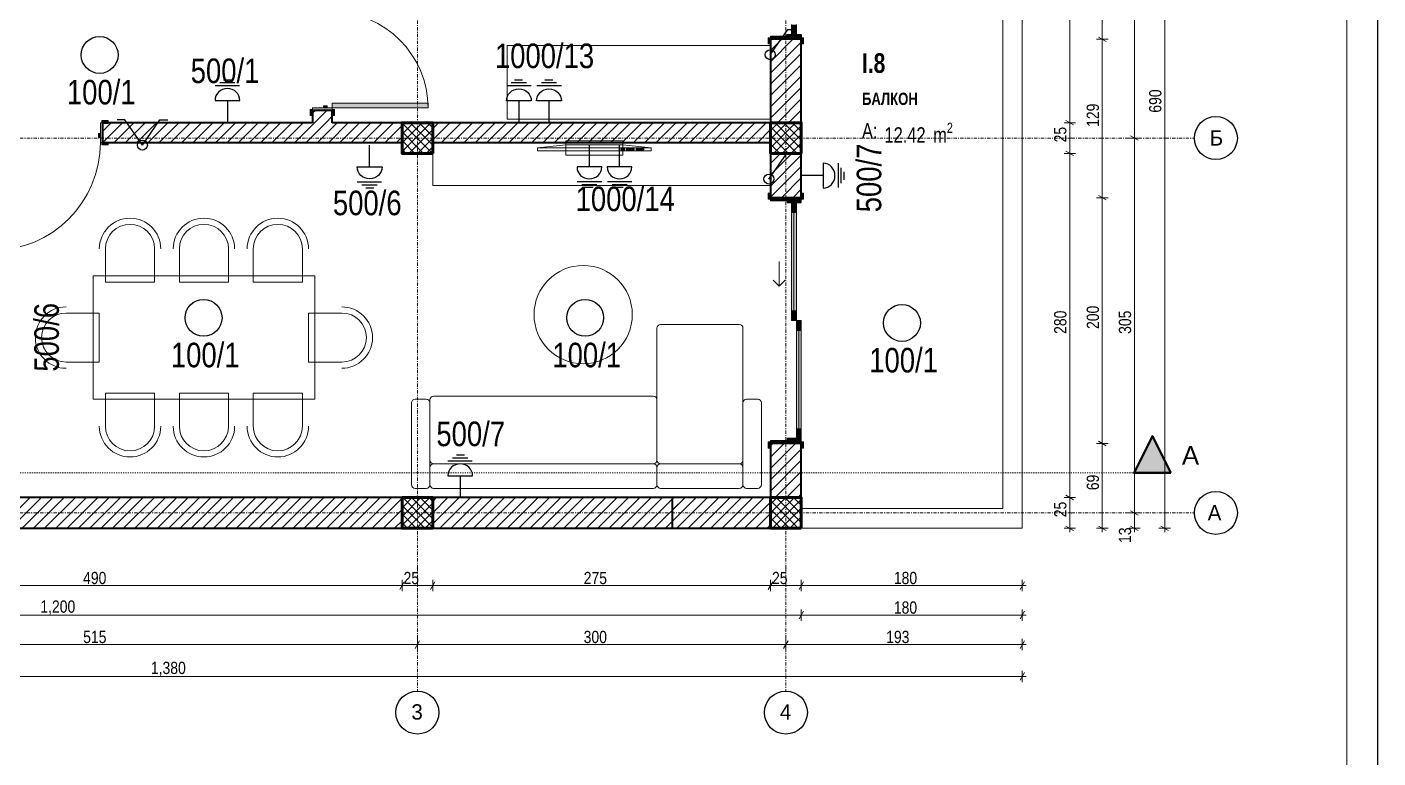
# Model space of a CAD drawing. Header units: millimetres. Extents: x -22688 to 165477, y -34508 to 218425.
# Drawn here: x 15659 to 26658, y 91930 to 97877 of the extents above; entities that cross this region are included whole.
import ezdxf

# ---------------------------------------------------------------- set-up
doc = ezdxf.new("R2010")
doc.units = ezdxf.units.MM
doc.header["$MEASUREMENT"] = 0
doc.linetypes.add('- Двойно прекъснати линии', pattern=[1093.611073, 529.166651, -211.666656, 141.111112, -211.666656])
doc.linetypes.add('- Прекъснати линия', pattern=[211.666667, 105.833333, -105.833333])
for name, color, linetype in [('1 _ Плочи - Основни.Structural - Bearing', 7, 'Continuous'), ('4 _ - Фрагмент - Чертежи.2D Elements', 7, 'Continuous'), ('6 _ - Конструктивни оси.Dimensioning', 7, 'Continuous'), ('7 _ - Основни елементи.2D Elements', 7, 'Continuous'), ('ELEKTRIKA', 24, 'Continuous'), ('Marker - Section', 7, 'Continuous'), ('Model Unit - Zone', 7, 'Continuous'), ('Structural - Bearing', 7, 'Continuous')]:
    doc.layers.add(name, color=color, linetype=linetype)
doc.layers.add('3 _ - Обзавеждане - Вътрешно.Furniture', color=7, linetype='Continuous', true_color=0x6b6157)
doc.layers.add('6 _ - Размери - Основни.Dimensioning', color=7, linetype='Continuous', true_color=0x7a7a7a)
doc.layers.add('GROMOBRAN', color=5, linetype='Continuous', lineweight=35)
doc.layers.add('hatch', color=7, linetype='Continuous', lineweight=9, true_color=0x7a7a7a)
doc.styles.add('GENERATED_STYLE_3', font='GOTHICB.TTF')
doc.styles.add('GENERATED_STYLE_4', font='arial.ttf')
doc.styles.add('GENERATED_STYLE_5', font='')
doc.styles.add('GENERATED_STYLE_6', font='Cambria Math.ttf')
doc.styles.add('KIRILICA', font='MCSWIS.TTF', dxfattribs={"width": 0.8, "height": 20})
doc.styles.get('GENERATED_STYLE_5').set_extended_font_data('MAC C Swiss cyrillic', bold=True)
pattern_1 = [(45, (-46897.83, 95813.185), (-45.961934, 45.961934), [])]
pattern_2 = [(45, (-46897.833, 95813.185), (-35.355335, 35.355335), []), (135, (-46897.833, 95813.185), (35.355335, 35.355335), [])]

# ---------------------------------------------------------------- blocks, each defined once
blk = doc.blocks.new('A$C157a42ca')
at = {"layer": 'ELEKTRIKA', "color": 1}
for p, q in [((46, 447), (46, 248)), ((168, 447), (168, 246)), ((0, 377), (0, 311)), ((22, 408), (22, 285)), ((168, 346), (346, 346)), ((0, 131), (0, 65)), ((22, 162), (22, 39)), ((46, 201), (46, 2)), ((168, 201), (168, 0)), ((168, 101), (346, 101))]:
    blk.add_line(p, q, dxfattribs=at)
at = {"layer": 'ELEKTRIKA', "color": 1, "extrusion": (0, 0, -1)}
for centre in [(168, 346), (168, 101)]:
    blk.add_ellipse(centre, major_axis=(0, 101), ratio=0.960784, start_param=3.141593, end_param=6.283185, dxfattribs=at)
blk = doc.blocks.new('ednofazna 500ka')
at = {"layer": 'ELEKTRIKA', "color": 1}
for p, q in [((90513, 116844), (90513, 116778)), ((90536, 116875), (90536, 116752)), ((90560, 116914), (90560, 116715)), ((90682, 116914), (90682, 116713)), ((90682, 116813), (90860, 116813))]:
    blk.add_line(p, q, dxfattribs=at)
at = {"layer": 'ELEKTRIKA', "color": 1, "extrusion": (0, 0, -1)}
blk.add_ellipse((90682, 116813), major_axis=(0, 101), ratio=0.960784, start_param=3.141593, end_param=6.283185, dxfattribs=at)
blk = doc.blocks.new('prekidac dvoen')
at = {"layer": 'ELEKTRIKA', "color": 14, "linetype": 'Continuous', "ltscale": 0.25}
for points in [[(93214, 135438), (93071, 135643), (93008, 135643)], [(93214, 135438), (93357, 135643), (93420, 135643)]]:
    blk.add_lwpolyline(points, dxfattribs=at)
blk.add_circle((93214, 135438), 40.6, dxfattribs=at)
blk = doc.blocks.new('prekidac')
at = {"layer": 'ELEKTRIKA', "color": 30, "linetype": 'Continuous', "ltscale": 0.25}
blk.add_lwpolyline([(92607, 132570), (92750, 132775), (92813, 132775)], dxfattribs=at)
blk.add_circle((92607, 132570), 40.6, dxfattribs=at)

msp = doc.modelspace()

# ---------------------------------------------------------------- hatches: boundary and pattern name
at = {"layer": 'hatch', "linetype": 'Continuous', "lineweight": 9, "true_color": 0xdedede}
for points in [[(21922.5, 97817.6), (21922.5, 97897.6), (21882.5, 97897.6), (21882.5, 97817.6)], [(21693.5, 97790.6), (21693.5, 97740.6), (21712.5, 97740.6), (21712.5, 97790.6)], [(21847.5, 97802.6), (21712.5, 97802.6), (21712.5, 97777.6), (21847.5, 97777.6)], [(21847.5, 97817.6), (21847.5, 97777.6), (21962.5, 97777.6), (21962.5, 97817.6)], [(21962.5, 97790.6), (21962.5, 97740.6), (21981.5, 97740.6), (21981.5, 97790.6)], [(18923.7, 97218.8), (18923.7, 97258.8), (18143.7, 97258.8), (18143.7, 97218.8)], [(17983.7, 97206.8), (17964.7, 97206.8), (17964.7, 97156.8), (17983.7, 97156.8)], [(17983.7, 97198.8), (18143.7, 97198.8), (18143.7, 97218.8), (17983.7, 97218.8)], [(18103.7, 97218.8), (18103.7, 97234.8), (18071.7, 97234.8), (18071.7, 97218.8)], [(18162.7, 97206.8), (18143.7, 97206.8), (18143.7, 97156.8), (18162.7, 97156.8)], [(16256.6, 97098.8), (16256.6, 96938.8), (16276.6, 96938.8), (16276.6, 97098.8)], [(16268.6, 97117.8), (16268.6, 97098.8), (16318.6, 97098.8), (16318.6, 97117.8)], [(16256.6, 97010.8), (16240.6, 97010.8), (16240.6, 96978.8), (16256.6, 96978.8)], [(16268.6, 96938.8), (16268.6, 96919.8), (16318.6, 96919.8), (16318.6, 96938.8)], [(21693.5, 96475.8), (21712.5, 96475.8), (21712.5, 96525.8), (21693.5, 96525.8)], [(21847.5, 96463.8), (21847.5, 96488.8), (21712.5, 96488.8), (21712.5, 96463.8)], [(21847.5, 96448.8), (21962.5, 96448.8), (21962.5, 96488.8), (21847.5, 96488.8)], [(21962.5, 96475.8), (21981.5, 96475.8), (21981.5, 96525.8), (21962.5, 96525.8)], [(21922.5, 96448.8), (21882.5, 96448.8), (21882.5, 96368.8), (21922.5, 96368.8)], [(21902.5, 96368.8), (21882.5, 96368.8), (21882.5, 95568.8), (21902.5, 95568.8)], [(21922.5, 96368.8), (21902.5, 96368.8), (21902.5, 95568.8), (21922.5, 95568.8)], [(21882.5, 95488.8), (21922.5, 95488.8), (21922.5, 95568.8), (21882.5, 95568.8)], [(21962.5, 95488.8), (21922.5, 95488.8), (21922.5, 95408.8), (21962.5, 95408.8)], [(21942.5, 95408.8), (21922.5, 95408.8), (21922.5, 94608.8), (21942.5, 94608.8)], [(21962.5, 95408.8), (21942.5, 95408.8), (21942.5, 94608.8), (21962.5, 94608.8)], [(21922.5, 94528.8), (21962.5, 94528.8), (21962.5, 94608.8), (21922.5, 94608.8)], [(21712.5, 94501.8), (21693.5, 94501.8), (21693.5, 94451.8), (21712.5, 94451.8)], [(21847.5, 94488.8), (21847.5, 94513.8), (21712.5, 94513.8), (21712.5, 94488.8)], [(21847.5, 94488.8), (21962.5, 94488.8), (21962.5, 94528.8), (21847.5, 94528.8)], [(21981.5, 94501.8), (21962.5, 94501.8), (21962.5, 94451.8), (21981.5, 94451.8)]]:
    msp.add_hatch(color=254, dxfattribs=at).paths.add_polyline_path(points)
at = {"layer": 'hatch', "linetype": 'Continuous', "lineweight": 9}
h = msp.add_hatch(dxfattribs=at)
h.set_pattern_fill('COMMON_BRICK_0001', color=256, scale=0.5, style=0, pattern_type=2)
h.set_pattern_definition(pattern_1)
h.paths.add_polyline_path([(21712.5, 97098.8), (21962.5, 97098.8), (21962.5, 97777.6), (21712.5, 97777.6)])
h = msp.add_hatch(dxfattribs=at)
h.set_pattern_fill('COMMON_BRICK_0001', color=256, scale=0.5, style=0, pattern_type=2)
h.set_pattern_definition(pattern_1)
h.paths.add_polyline_path([(17983.7, 97098.8), (18143.7, 97098.8), (18143.7, 97198.8), (17983.7, 97198.8)])
h = msp.add_hatch(dxfattribs=at)
h.set_pattern_fill('COMMON_BRICK_0001', color=256, scale=0.5, style=0, pattern_type=2)
h.set_pattern_definition(pattern_1)
h.paths.add_polyline_path([(16276.6, 96938.8), (18712.5, 96938.8), (18712.5, 97098.8), (16276.6, 97098.8)])
h = msp.add_hatch(dxfattribs=at)
h.set_pattern_fill('1_БЕТОН_СГЛОБЯЕМИ_ЕЛЕМЕН_E7', color=256, scale=0.5, style=0, pattern_type=2)
h.set_pattern_definition(pattern_2)
h.paths.add_polyline_path([(18962.5, 96848.8), (18962.5, 97098.8), (18712.5, 97098.8), (18712.5, 96848.8)])
h = msp.add_hatch(dxfattribs=at)
h.set_pattern_fill('COMMON_BRICK_0001', color=256, scale=0.5, style=0, pattern_type=2)
h.set_pattern_definition(pattern_1)
h.paths.add_polyline_path([(18962.5, 97098.8), (18962.5, 96938.8), (21712.5, 96938.8), (21712.5, 97098.8)])
h = msp.add_hatch(dxfattribs=at)
h.set_pattern_fill('1_БЕТОН_СГЛОБЯЕМИ_ЕЛЕМЕН_E7', color=256, scale=0.5, style=0, pattern_type=2)
h.set_pattern_definition(pattern_2)
h.paths.add_polyline_path([(21962.5, 96848.8), (21962.5, 97098.8), (21712.5, 97098.8), (21712.5, 96848.8)])
h = msp.add_hatch(dxfattribs=at)
h.set_pattern_fill('COMMON_BRICK_0001', color=256, scale=0.5, style=0, pattern_type=2)
h.set_pattern_definition(pattern_1)
h.paths.add_polyline_path([(21962.5, 96848.8), (21712.5, 96848.8), (21712.5, 96488.8), (21962.5, 96488.8)])
h = msp.add_hatch(dxfattribs=at)
h.set_pattern_fill('COMMON_BRICK_0001', color=256, scale=0.5, style=0, pattern_type=2)
h.set_pattern_definition(pattern_1)
h.paths.add_polyline_path([(21712.5, 94048.8), (21962.5, 94048.8), (21962.5, 94488.8), (21712.5, 94488.8)])
h = msp.add_hatch(dxfattribs=at)
h.set_pattern_fill('COMMON_BRICK_0001', color=256, scale=0.5, style=0, pattern_type=2)
h.set_pattern_definition(pattern_1)
h.paths.add_polyline_path([(13810.2, 93798.8), (18712.5, 93798.8), (18712.5, 94048.8), (13810.2, 94048.8)])
h = msp.add_hatch(dxfattribs=at)
h.set_pattern_fill('1_БЕТОН_СГЛОБЯЕМИ_ЕЛЕМЕН_E7', color=256, scale=0.5, style=0, pattern_type=2)
h.set_pattern_definition(pattern_2)
h.paths.add_polyline_path([(18962.5, 93798.8), (18962.5, 94048.8), (18712.5, 94048.8), (18712.5, 93798.8)])
h = msp.add_hatch(dxfattribs=at)
h.set_pattern_fill('COMMON_BRICK_0001', color=256, scale=0.5, style=0, pattern_type=2)
h.set_pattern_definition(pattern_1)
h.paths.add_polyline_path([(18962.5, 93798.8), (21712.5, 93798.8), (21712.5, 94048.8), (18962.5, 94048.8)])
h = msp.add_hatch(dxfattribs=at)
h.set_pattern_fill('COMMON_BRICK_0001', color=256, scale=0.5, style=0, pattern_type=2)
h.set_pattern_definition(pattern_1)
h.paths.add_polyline_path([(20912.5, 93798.8), (21712.5, 93798.8), (21712.5, 94048.8), (20912.5, 94048.8)])
h = msp.add_hatch(dxfattribs=at)
h.set_pattern_fill('1_БЕТОН_СГЛОБЯЕМИ_ЕЛЕМЕН_E7', color=256, scale=0.5, style=0, pattern_type=2)
h.set_pattern_definition(pattern_2)
h.paths.add_polyline_path([(21962.5, 93798.8), (21962.5, 94048.8), (21712.5, 94048.8), (21712.5, 93798.8)])
at = {"layer": 'Marker - Section', "linetype": 'Continuous', "lineweight": 50}
msp.add_hatch(color=256, dxfattribs=at).paths.add_polyline_path([(24972, 94248.8), (24822, 94548.8), (24672, 94248.8)])

# ---------------------------------------------------------------- linework, layer by layer
at = {"layer": '1 _ Плочи - Основни.Structural - Bearing', "linetype": 'Continuous', "lineweight": 20, "ltscale": 0.01, "flags": 128}
msp.add_lwpolyline([(21962.5, 93798.8), (23762.5, 93798.8), (23762.5, 100698.8), (21962.5, 100698.8), (9962.5, 100698.8), (9962.5, 93798.8)], close=True, dxfattribs=at)
at = {"layer": '3 _ - Обзавеждане - Вътрешно.Furniture', "linetype": 'Continuous', "lineweight": 20, "ltscale": 0.01}
for p, q in [((19815.7, 96893.6), (20741.2, 96893.6)), ((20494.4, 96878.6), (20494.4, 96884.9)), ((20494.4, 96884.9), (20525.3, 96884.9)), ((20525.3, 96878.6), (20494.4, 96878.6)), ((20525.3, 96884.9), (20525.3, 96878.6)), ((20540.7, 96878.6), (20540.7, 96884.9)), ((20540.7, 96884.9), (20602.4, 96884.9)), ((20602.4, 96878.6), (20540.7, 96878.6)), ((20602.4, 96884.9), (20602.4, 96878.6)), ((20617.8, 96878.6), (20617.8, 96884.9)), ((20617.8, 96884.9), (20679.5, 96884.9)), ((20679.5, 96878.6), (20617.8, 96878.6)), ((20679.5, 96884.9), (20679.5, 96878.6)), ((18939.5, 94353.6), (18939.5, 94323.6)), ((18939.5, 94323.6), (18939.5, 94293.6))]:
    msp.add_line(p, q, dxfattribs=at)
at = {"layer": '3 _ - Обзавеждане - Вътрешно.Furniture', "linetype": 'Continuous', "lineweight": 20, "ltscale": 0.01, "flags": 128}
for points in [[(19568.9, 97727.6), (21712.5, 97727.6), (21712.5, 97127.6), (19568.9, 97127.6)], [(18962.5, 96588.8), (21712.5, 96588.8), (21712.5, 96938.8), (18962.5, 96938.8)], [(19815.7, 96868.6), (20741.2, 96868.6), (20741.2, 96893.6), (20509.8, 96918.6), (20047.1, 96918.6), (19815.7, 96893.6)], [(20047.1, 96835.8), (20509.8, 96835.8), (20509.8, 96951.5), (20047.1, 96951.5)], [(16196.7, 94848.8), (18001.6, 94848.8), (18001.6, 95851.8), (16196.7, 95851.8)]]:
    msp.add_lwpolyline(points, close=True, dxfattribs=at)
for points in [[(16297.5, 95801.8), (16697.5, 95801.8), (16697.5, 96071.8, 1), (16297.5, 96071.8)], [(16899.2, 95801.8), (17299.2, 95801.8), (17299.2, 96071.8, 1), (16899.2, 96071.8)], [(17500.8, 95801.8), (17900.8, 95801.8), (17900.8, 96071.8, 1), (17500.8, 96071.8)], [(20186.7, 95937.3, 1), (20186.7, 95137.3, 1)], [(16246.7, 95150.3), (16246.7, 95550.3), (15976.7, 95550.3, 1), (15976.7, 95150.3)], [(17951.6, 95550.3), (17951.6, 95150.3), (18221.6, 95150.3, 1), (18221.6, 95550.3)], [(21487.8, 95426.9, 0.4142136), (21457.8, 95456.9), (20817.8, 95456.9, 0.4142136), (20787.8, 95426.9), (20787.8, 94353.6, 0.4142136), (20817.8, 94323.6), (21457.8, 94323.6, 0.4142136), (21487.8, 94353.6)], [(16297.5, 94898.8), (16697.5, 94898.8), (16697.5, 94628.8, -1), (16297.5, 94628.8)], [(16899.2, 94898.8), (17299.2, 94898.8), (17299.2, 94628.8, -1), (16899.2, 94628.8)], [(17500.8, 94898.8), (17900.8, 94898.8), (17900.8, 94628.8, -1), (17500.8, 94628.8)], [(18939.5, 94818.6, 0.4142136), (18909.5, 94848.6), (18819.5, 94848.6, 0.4142136), (18789.5, 94818.6), (18789.5, 94153.6, 0.4142136), (18819.5, 94123.6), (18909.5, 94123.6, 0.4142136), (18939.5, 94153.6)], [(20787.8, 94843.6, 0.4142136), (20757.8, 94873.6), (18969.5, 94873.6, 0.4142136), (18939.5, 94843.6), (18939.5, 94353.6, 0.4142136), (18969.5, 94323.6), (20757.8, 94323.6, 0.4142136), (20787.8, 94353.6)], [(21637.8, 94818.6, 0.4142136), (21607.8, 94848.6), (21517.8, 94848.6, 0.4142136), (21487.8, 94818.6), (21487.8, 94153.6, 0.4142136), (21517.8, 94123.6), (21607.8, 94123.6, 0.4142136), (21637.8, 94153.6)], [(20787.8, 94293.6, 0.4142136), (20757.8, 94323.6), (18969.5, 94323.6, 0.4142136), (18939.5, 94293.6), (18939.5, 94153.6, 0.4142136), (18969.5, 94123.6), (20757.8, 94123.6, 0.4142136), (20787.8, 94153.6)], [(21487.8, 94293.6, 0.4142136), (21457.8, 94323.6), (20817.8, 94323.6, 0.4142136), (20787.8, 94293.6), (20787.8, 94153.6, 0.4142136), (20817.8, 94123.6), (21457.8, 94123.6, 0.4142136), (21487.8, 94153.6)]]:
    msp.add_lwpolyline(points, format="xyb", close=True, dxfattribs=at)
at = {"layer": '3 _ - Обзавеждане - Вътрешно.Furniture', "linetype": 'Continuous', "lineweight": 20, "ltscale": 0.01}
for centre, start, end in [((16497.5, 96071.8), 0, 180), ((17099.2, 96071.8), 0, 180), ((17700.8, 96071.8), 0, 180), ((15976.7, 95350.3), 90, 270), ((18221.6, 95350.3), 270, 90), ((16497.5, 94628.8), 180, 0), ((17099.2, 94628.8), 180, 0), ((17700.8, 94628.8), 180, 0)]:
    msp.add_arc(centre, 250, start, end, dxfattribs=at)
at = {"layer": '4 _ - Фрагмент - Чертежи.2D Elements', "linetype": 'Continuous', "lineweight": 25, "ltscale": 0.01}
msp.add_lwpolyline([(5658.2, 88196), (26658.2, 88196), (26658.2, 103046)], dxfattribs=at)
at = {"layer": '6 _ - Конструктивни оси.Dimensioning', "linetype": '- Двойно прекъснати линии', "lineweight": 13, "ltscale": 0.05}
for p, q in [((18837.1, 93474.5), (18837.1, 100899)), ((21837.1, 93474.5), (21837.1, 100899)), ((9477.7, 96973.8), (24163.2, 96973.8)), ((24163.2, 96973.8), (25163.2, 96973.8)), ((9477.7, 93923.8), (24163.2, 93923.8)), ((24163.2, 93923.8), (25163.2, 93923.8)), ((18837.1, 93474.5), (18837.1, 92474.5)), ((21837.1, 93474.5), (21837.1, 92474.5))]:
    msp.add_line(p, q, dxfattribs=at)
at = {"layer": '6 _ - Конструктивни оси.Dimensioning', "linetype": 'Continuous', "lineweight": 25, "ltscale": 0.01}
for centre in [(25338.2, 96973.8), (25338.2, 93923.8), (18837.1, 92299.5), (21837.1, 92299.5)]:
    msp.add_circle(centre, 175, dxfattribs=at)
at = {"layer": '6 _ - Конструктивни оси.Dimensioning', "linetype": '- Двойно прекъснати линии', "lineweight": 13, "ltscale": 0.01}
for p in [(24163.2, 96973.8), (24163.2, 96973.8), (24163.2, 93923.8), (24163.2, 93923.8), (18837.1, 93474.5), (18837.1, 93474.5), (21837.1, 93474.5), (21837.1, 93474.5)]:
    msp.add_point(p, dxfattribs=at)
at = {"layer": '6 _ - Размери - Основни.Dimensioning', "linetype": 'Continuous', "lineweight": 20, "ltscale": 0.01}
for p, q in [((24921.7, 93798.8), (24921.7, 100698.8)), ((24675.5, 96973.8), (24675.5, 100573.8)), ((24148.7, 97098.8), (24148.7, 100448.8)), ((24413.6, 97777.6), (24413.6, 99777.6)), ((24382.4, 97795.6), (24444.9, 97759.5)), ((24460.5, 97777.6), (24366.7, 97777.6)), ((24413.6, 96488.8), (24413.6, 97777.6)), ((24195.5, 97098.8), (24101.8, 97098.8)), ((24117.4, 97116.8), (24179.9, 97080.7)), ((24148.7, 96848.8), (24148.7, 97098.8)), ((24722.3, 96973.8), (24628.6, 96973.8)), ((24644.2, 96991.8), (24706.7, 96955.7)), ((24675.5, 93923.8), (24675.5, 96973.8)), ((24195.5, 96848.8), (24101.8, 96848.8)), ((24117.4, 96866.8), (24179.9, 96830.7)), ((24148.7, 94048.8), (24148.7, 96848.8)), ((24460.5, 96488.8), (24366.7, 96488.8)), ((24382.4, 96506.8), (24444.9, 96470.7)), ((24413.6, 94488.8), (24413.6, 96488.8)), ((24460.5, 94488.8), (24366.7, 94488.8)), ((24382.4, 94506.8), (24444.9, 94470.7)), ((24413.6, 93798.8), (24413.6, 94488.8)), ((24195.5, 94048.8), (24101.8, 94048.8)), ((24117.4, 94066.8), (24179.9, 94030.7)), ((24148.7, 93798.8), (24148.7, 94048.8)), ((24644.2, 93941.8), (24706.7, 93905.7)), ((24722.3, 93923.8), (24628.6, 93923.8)), ((24675.5, 93798.8), (24675.5, 93923.8)), ((24195.5, 93798.8), (24101.8, 93798.8)), ((24117.4, 93816.8), (24179.9, 93780.7)), ((24148.7, 93768.2), (24148.7, 93798.8)), ((24460.5, 93798.8), (24366.7, 93798.8)), ((24382.4, 93816.8), (24444.9, 93780.7)), ((24413.6, 93768.2), (24413.6, 93798.8)), ((24722.3, 93798.8), (24628.6, 93798.8)), ((24644.2, 93816.8), (24706.7, 93780.7)), ((24675.5, 93768.2), (24675.5, 93798.8)), ((24968.6, 93798.8), (24874.9, 93798.8)), ((24890.5, 93816.8), (24953, 93780.7)), ((24921.7, 93768.2), (24921.7, 93798.8)), ((18712.5, 93332.5), (13810.2, 93332.5)), ((18694.4, 93301.2), (18730.5, 93363.7)), ((18712.5, 93379.4), (18712.5, 93285.6)), ((18962.5, 93332.5), (18712.5, 93332.5)), ((18944.4, 93301.2), (18980.5, 93363.7)), ((18962.5, 93379.4), (18962.5, 93285.6)), ((21712.5, 93332.5), (18962.5, 93332.5)), ((21694.4, 93301.2), (21730.5, 93363.7)), ((21712.5, 93379.4), (21712.5, 93285.6)), ((21962.5, 93332.5), (21712.5, 93332.5)), ((21944.4, 93301.2), (21980.5, 93363.7)), ((21962.5, 93379.4), (21962.5, 93285.6)), ((23762.5, 93332.5), (21962.5, 93332.5)), ((23744.4, 93301.2), (23780.5, 93363.7)), ((23762.5, 93379.4), (23762.5, 93285.6)), ((23793, 93332.5), (23762.5, 93332.5)), ((21962.5, 93092.2), (9962.5, 93092.2)), ((21944.4, 93060.9), (21980.5, 93123.4)), ((21962.5, 93139.1), (21962.5, 93045.3)), ((23762.5, 93092.2), (21962.5, 93092.2)), ((23744.4, 93060.9), (23780.5, 93123.4)), ((23762.5, 93139.1), (23762.5, 93045.3)), ((23793, 93092.2), (23762.5, 93092.2)), ((18837.1, 92852.8), (13687.1, 92852.8)), ((18819.1, 92821.5), (18855.2, 92884)), ((18837.1, 92899.7), (18837.1, 92805.9)), ((21837.1, 92852.8), (18837.1, 92852.8)), ((21819.1, 92821.5), (21855.2, 92884)), ((21837.1, 92899.7), (21837.1, 92805.9)), ((23762.5, 92852.8), (21837.1, 92852.8)), ((23744.4, 92821.5), (23780.5, 92884)), ((23762.5, 92899.7), (23762.5, 92805.9)), ((23793, 92852.8), (23762.5, 92852.8)), ((23744.4, 92561.9), (23780.5, 92624.4)), ((23762.5, 92640), (23762.5, 92546.3)), ((23762.5, 92593.1), (9962.5, 92593.1)), ((23793, 92593.1), (23762.5, 92593.1))]:
    msp.add_line(p, q, dxfattribs=at)
at = {"layer": '7 _ - Основни елементи.2D Elements', "linetype": 'Continuous', "lineweight": 20, "ltscale": 0.8, "flags": 128}
msp.add_lwpolyline([(6908.2, 102834.1), (26405.5, 102834.1), (26405.5, 88411.6), (6908.2, 88411.6)], close=True, dxfattribs=at)
at = {"layer": 'ELEKTRIKA', "color": 1}
for centre in [(16249.9, 97650), (17096.3, 95511.3), (20202.6, 95511.3), (22782.5, 95469.3)]:
    msp.add_circle(centre, 150, dxfattribs=at)
at = {"layer": 'Marker - Section', "linetype": '- Прекъснати линия', "lineweight": 20, "ltscale": 0.09}
msp.add_line((8039.9, 94248.8), (24672, 94248.8), dxfattribs=at)
at = {"layer": 'Marker - Section', "linetype": 'Continuous', "lineweight": 50, "ltscale": 0.01, "flags": 128}
msp.add_lwpolyline([(24972, 94248.8), (24672, 94248.8), (24822, 94548.8)], close=True, dxfattribs=at)
at = {"layer": 'Structural - Bearing', "linetype": 'Continuous', "lineweight": 20, "ltscale": 0.01}
for p, q in [((21882.5, 97897.6), (21882.5, 97817.6)), ((21922.5, 97817.6), (21922.5, 97897.6)), ((21693.5, 97790.6), (21693.5, 97740.6)), ((21712.5, 97790.6), (21693.5, 97790.6)), ((21847.5, 97802.6), (21712.5, 97802.6)), ((21712.5, 97802.6), (21712.5, 97777.6)), ((21712.5, 97740.6), (21712.5, 97790.6)), ((21847.5, 97777.6), (21847.5, 97802.6)), ((21882.5, 97817.6), (21922.5, 97817.6)), ((21962.5, 97790.6), (21962.5, 97740.6)), ((21981.5, 97790.6), (21962.5, 97790.6)), ((21981.5, 97740.6), (21981.5, 97790.6)), ((21693.5, 97740.6), (21712.5, 97740.6)), ((21712.5, 97777.6), (21847.5, 97777.6)), ((21962.5, 97740.6), (21981.5, 97740.6)), ((21693.5, 96475.8), (21693.5, 96525.8)), ((21693.5, 96525.8), (21712.5, 96525.8)), ((21712.5, 96475.8), (21693.5, 96475.8)), ((21712.5, 96525.8), (21712.5, 96475.8)), ((21712.5, 96463.8), (21712.5, 96488.8)), ((21712.5, 96488.8), (21847.5, 96488.8)), ((21847.5, 96488.8), (21847.5, 96463.8)), ((21962.5, 96475.8), (21962.5, 96525.8)), ((21962.5, 96525.8), (21981.5, 96525.8)), ((21981.5, 96475.8), (21962.5, 96475.8)), ((21981.5, 96525.8), (21981.5, 96475.8)), ((21847.5, 96463.8), (21712.5, 96463.8)), ((21882.5, 96368.8), (21882.5, 96448.8)), ((21882.5, 96448.8), (21922.5, 96448.8)), ((21922.5, 96368.8), (21882.5, 96368.8)), ((21902.5, 96368.8), (21902.5, 95568.8)), ((21922.5, 96448.8), (21922.5, 96368.8)), ((21882.5, 95488.8), (21882.5, 95568.8)), ((21882.5, 95568.8), (21922.5, 95568.8)), ((21922.5, 95488.8), (21882.5, 95488.8)), ((21922.5, 95568.8), (21922.5, 95488.8)), ((21922.5, 95408.8), (21922.5, 95488.8)), ((21922.5, 95488.8), (21962.5, 95488.8)), ((21962.5, 95488.8), (21962.5, 95408.8)), ((21962.5, 95408.8), (21922.5, 95408.8)), ((21942.5, 95408.8), (21942.5, 94608.8)), ((21922.5, 94528.8), (21922.5, 94608.8)), ((21922.5, 94608.8), (21962.5, 94608.8)), ((21962.5, 94608.8), (21962.5, 94528.8)), ((21693.5, 94451.8), (21693.5, 94501.8)), ((21693.5, 94501.8), (21712.5, 94501.8)), ((21712.5, 94488.8), (21712.5, 94513.8)), ((21712.5, 94513.8), (21847.5, 94513.8)), ((21712.5, 94501.8), (21712.5, 94451.8)), ((21847.5, 94488.8), (21712.5, 94488.8)), ((21847.5, 94513.8), (21847.5, 94488.8)), ((21962.5, 94528.8), (21922.5, 94528.8)), ((21962.5, 94451.8), (21962.5, 94501.8)), ((21962.5, 94501.8), (21981.5, 94501.8)), ((21981.5, 94501.8), (21981.5, 94451.8)), ((21712.5, 94451.8), (21693.5, 94451.8)), ((21981.5, 94451.8), (21962.5, 94451.8))]:
    msp.add_line(p, q, dxfattribs=at)
at = {"layer": 'Structural - Bearing', "linetype": 'Continuous', "lineweight": 30, "ltscale": 0.01}
for p, q in [((21847.5, 97817.6), (21962.5, 97817.6)), ((21847.5, 97777.6), (21847.5, 97817.6)), ((21962.5, 97817.6), (21962.5, 97777.6)), ((21962.5, 97777.6), (21847.5, 97777.6)), ((21962.5, 96488.8), (21847.5, 96488.8)), ((21847.5, 96488.8), (21847.5, 96448.8)), ((21962.5, 96448.8), (21962.5, 96488.8)), ((21847.5, 96448.8), (21962.5, 96448.8)), ((21962.5, 94528.8), (21847.5, 94528.8)), ((21847.5, 94528.8), (21847.5, 94488.8)), ((21847.5, 94488.8), (21962.5, 94488.8)), ((21962.5, 94488.8), (21962.5, 94528.8))]:
    msp.add_line(p, q, dxfattribs=at)
at = {"layer": 'Structural - Bearing', "linetype": 'Continuous', "lineweight": 40, "ltscale": 0.01}
for p, q in [((21712.5, 97777.6), (21712.5, 97740.6)), ((21847.5, 97777.6), (21712.5, 97777.6)), ((21847.5, 97777.6), (21712.5, 97777.6)), ((21847.5, 97777.6), (21712.5, 97777.6)), ((21712.5, 97777.6), (21712.5, 97740.6)), ((21712.5, 97777.6), (21712.5, 97740.6)), ((21962.5, 97777.6), (21847.5, 97777.6)), ((21962.5, 97777.6), (21847.5, 97777.6)), ((21962.5, 97777.6), (21847.5, 97777.6)), ((21962.5, 97777.6), (21962.5, 97740.6)), ((21962.5, 97777.6), (21962.5, 97740.6)), ((21962.5, 97777.6), (21962.5, 97740.6)), ((17983.7, 97198.8), (17983.7, 97156.8)), ((18143.7, 97198.8), (17983.7, 97198.8)), ((18143.7, 97198.8), (17983.7, 97198.8)), ((18143.7, 97198.8), (17983.7, 97198.8)), ((17983.7, 97198.8), (17983.7, 97156.8)), ((17983.7, 97198.8), (17983.7, 97156.8)), ((18143.7, 97198.8), (18143.7, 97156.8)), ((18143.7, 97198.8), (18143.7, 97156.8)), ((18143.7, 97198.8), (18143.7, 97156.8)), ((16276.6, 97098.8), (16318.6, 97098.8)), ((16276.6, 96938.8), (16276.6, 97098.8)), ((16276.6, 96938.8), (16276.6, 97098.8)), ((16276.6, 96938.8), (16276.6, 97098.8)), ((16276.6, 97098.8), (16318.6, 97098.8)), ((16276.6, 97098.8), (16318.6, 97098.8)), ((16276.6, 96938.8), (16318.6, 96938.8)), ((16276.6, 96938.8), (16318.6, 96938.8)), ((16276.6, 96938.8), (16318.6, 96938.8)), ((21712.5, 96488.8), (21712.5, 96525.8)), ((21712.5, 96488.8), (21712.5, 96525.8)), ((21712.5, 96488.8), (21712.5, 96525.8)), ((21847.5, 96488.8), (21712.5, 96488.8)), ((21847.5, 96488.8), (21712.5, 96488.8)), ((21847.5, 96488.8), (21712.5, 96488.8)), ((21962.5, 96488.8), (21847.5, 96488.8)), ((21962.5, 96488.8), (21847.5, 96488.8)), ((21962.5, 96488.8), (21847.5, 96488.8)), ((21962.5, 96488.8), (21962.5, 96525.8)), ((21962.5, 96488.8), (21962.5, 96525.8)), ((21962.5, 96488.8), (21962.5, 96525.8)), ((21712.5, 94488.8), (21712.5, 94451.8)), ((21847.5, 94488.8), (21712.5, 94488.8)), ((21847.5, 94488.8), (21712.5, 94488.8)), ((21847.5, 94488.8), (21712.5, 94488.8)), ((21712.5, 94488.8), (21712.5, 94451.8)), ((21712.5, 94488.8), (21712.5, 94451.8)), ((21962.5, 94488.8), (21847.5, 94488.8)), ((21962.5, 94488.8), (21847.5, 94488.8)), ((21962.5, 94488.8), (21847.5, 94488.8)), ((21962.5, 94488.8), (21962.5, 94451.8)), ((21962.5, 94488.8), (21962.5, 94451.8)), ((21962.5, 94488.8), (21962.5, 94451.8))]:
    msp.add_line(p, q, dxfattribs=at)
at = {"layer": 'Structural - Bearing', "linetype": 'Continuous', "lineweight": 15, "ltscale": 0.01}
for p, q in [((18143.7, 97218.8), (18143.7, 97258.8)), ((18143.7, 97258.8), (18923.7, 97258.8)), ((18923.7, 97258.8), (18923.7, 97218.8)), ((18143.7, 97218.8), (17983.7, 97218.8)), ((17983.7, 97218.8), (17983.7, 97198.8)), ((17983.7, 97198.8), (18143.7, 97198.8)), ((18103.7, 97234.8), (18071.7, 97234.8)), ((18071.7, 97234.8), (18071.7, 97218.8)), ((18071.7, 97218.8), (18103.7, 97218.8)), ((18103.7, 97218.8), (18103.7, 97234.8)), ((18143.7, 97198.8), (18143.7, 97218.8)), ((18923.7, 97218.8), (18143.7, 97218.8)), ((16256.6, 97098.8), (16256.6, 96938.8)), ((16276.6, 97098.8), (16256.6, 97098.8)), ((16276.6, 96938.8), (16276.6, 97098.8)), ((16256.6, 97010.8), (16240.6, 97010.8)), ((16240.6, 97010.8), (16240.6, 96978.8)), ((16240.6, 96978.8), (16256.6, 96978.8)), ((16256.6, 96978.8), (16256.6, 97010.8)), ((16256.6, 96938.8), (16276.6, 96938.8))]:
    msp.add_line(p, q, dxfattribs=at)
at = {"layer": 'Structural - Bearing', "linetype": 'Continuous', "lineweight": 18, "ltscale": 0.01}
for p, q in [((17964.7, 97156.8), (17964.7, 97206.8)), ((17964.7, 97206.8), (17983.7, 97206.8)), ((17983.7, 97156.8), (17964.7, 97156.8)), ((17983.7, 97206.8), (17983.7, 97156.8)), ((18143.7, 97156.8), (18143.7, 97206.8)), ((18143.7, 97206.8), (18162.7, 97206.8)), ((18162.7, 97156.8), (18143.7, 97156.8)), ((18162.7, 97206.8), (18162.7, 97156.8)), ((16268.6, 97117.8), (16318.6, 97117.8)), ((16268.6, 97098.8), (16268.6, 97117.8)), ((16318.6, 97098.8), (16268.6, 97098.8)), ((16318.6, 97117.8), (16318.6, 97098.8)), ((16268.6, 96938.8), (16318.6, 96938.8)), ((16268.6, 96919.8), (16268.6, 96938.8)), ((16318.6, 96919.8), (16268.6, 96919.8)), ((16318.6, 96938.8), (16318.6, 96919.8)), ((21782.5, 95968.8), (21782.5, 95768.8)), ((21782.5, 95768.8), (21732.5, 95818.8)), ((21782.5, 95768.8), (21832.5, 95818.8))]:
    msp.add_line(p, q, dxfattribs=at)
at = {"layer": 'Structural - Bearing', "linetype": 'Continuous', "lineweight": 20, "ltscale": 0.01, "flags": 128}
for points in [[(23762.5, 93798.8), (23762.5, 100698.8)], [(23602.5, 100538.8), (23602.5, 93958.8)], [(23602.5, 93958.8), (21962.5, 93958.8)], [(21962.5, 93798.8), (23602.5, 93798.8)], [(23762.5, 93798.8), (23602.5, 93798.8)]]:
    msp.add_lwpolyline(points, dxfattribs=at)
at = {"layer": 'Structural - Bearing', "linetype": 'Continuous', "lineweight": 40, "ltscale": 0.01, "flags": 128}
for points in [[(21712.5, 97777.6), (21712.5, 97098.8)], [(21962.5, 97098.8), (21962.5, 97777.6)], [(17983.7, 97198.8), (17983.7, 97098.8)], [(18143.7, 97098.8), (18143.7, 97198.8)], [(17983.7, 97098.8), (16276.6, 97098.8)], [(18712.5, 97098.8), (18143.7, 97098.8)], [(21712.5, 97098.8), (18962.5, 97098.8)], [(16276.6, 96938.8), (18712.5, 96938.8)], [(18962.5, 96938.8), (21712.5, 96938.8)], [(21712.5, 96848.8), (21712.5, 96488.8)], [(21962.5, 96488.8), (21962.5, 96848.8)], [(21712.5, 94488.8), (21712.5, 94048.8)], [(21962.5, 94048.8), (21962.5, 94488.8)], [(18712.5, 94048.8), (15266.6, 94048.8)], [(21712.5, 94048.8), (18962.5, 94048.8)], [(21712.5, 94048.8), (20912.5, 94048.8)], [(20912.5, 94048.8), (20912.5, 93798.8)], [(13810.2, 93798.8), (18712.5, 93798.8)], [(18962.5, 93798.8), (21712.5, 93798.8)], [(20912.5, 93798.8), (21712.5, 93798.8)]]:
    msp.add_lwpolyline(points, dxfattribs=at)
at = {"layer": 'Structural - Bearing', "linetype": 'Continuous', "lineweight": 60, "ltscale": 0.01, "flags": 128}
for points in [[(18962.5, 96848.8), (18962.5, 97098.8), (18712.5, 97098.8), (18712.5, 96848.8)], [(21962.5, 96848.8), (21962.5, 97098.8), (21712.5, 97098.8), (21712.5, 96848.8)], [(18962.5, 93798.8), (18962.5, 94048.8), (18712.5, 94048.8), (18712.5, 93798.8)], [(21962.5, 93798.8), (21962.5, 94048.8), (21712.5, 94048.8), (21712.5, 93798.8)]]:
    msp.add_lwpolyline(points, close=True, dxfattribs=at)
at = {"layer": 'Structural - Bearing', "linetype": 'Continuous', "lineweight": 20, "ltscale": 0.01, "flags": 128}
for points in [[(21902.5, 96368.8), (21902.5, 95568.8), (21882.5, 95568.8), (21882.5, 96368.8)], [(21922.5, 96368.8), (21922.5, 95568.8), (21902.5, 95568.8), (21902.5, 96368.8)], [(21942.5, 95408.8), (21942.5, 94608.8), (21922.5, 94608.8), (21922.5, 95408.8)], [(21962.5, 95408.8), (21962.5, 94608.8), (21942.5, 94608.8), (21942.5, 95408.8)]]:
    msp.add_lwpolyline(points, close=True, dxfattribs=at)
at = {"layer": 'Structural - Bearing', "linetype": 'Continuous', "lineweight": 15, "ltscale": 0.01}
for centre, radius, start, end in [((18143.7, 97218.8), 780, 0, 90), ((15376.6, 96938.8), 880, 270, 0)]:
    msp.add_arc(centre, radius, start, end, dxfattribs=at)

# ---------------------------------------------------------------- block references
at = {"layer": 'ELEKTRIKA'}
for name, p in [('prekidac', (-70897.1, -34918)), ('prekidac dvoen', (-76615.9, -38521.3)), ('prekidac', (-70907.7, -35929.7))]:
    msp.add_blockref(name, p, dxfattribs=at)
at = {"layer": 'ELEKTRIKA', "xscale": -1, "rotation": 90}
for p in [(134103.3, 187961.4), (135998.6, 184908.3)]:
    msp.add_blockref('ednofazna 500ka', p, dxfattribs=at)
at = {"layer": 'ELEKTRIKA', "rotation": 90}
msp.add_blockref('ednofazna 500ka', (135261, 6056.6), dxfattribs=at)
at = {"layer": 'ELEKTRIKA', "xscale": -1}
msp.add_blockref('ednofazna 500ka', (112822, -20144.7), dxfattribs=at)
at = {"layer": 'GROMOBRAN', "rotation": 270}
msp.add_blockref('A$C157a42ca', (19562.6, 97444.9), dxfattribs=at)
at = {"layer": 'GROMOBRAN', "xscale": -1, "rotation": 270}
msp.add_blockref('A$C157a42ca', (20136.8, 96570.7), dxfattribs=at)

# ---------------------------------------------------------------- texts
at = {"layer": '6 _ - Конструктивни оси.Dimensioning', "linetype": 'Continuous', "lineweight": 13, "char_height": 125, "attachment_point": 1, "style": 'GENERATED_STYLE_6'}
for s, insert in [('\\A1;{\\pql;\\pt0;\\fCentury Gothic|b0|i0|c0|p34;Б}', (25287.6, 97038)), ('\\A1;{\\pql;\\pt0;\\fCentury Gothic|b0|i0|c0|p34;А}', (25271.7, 93988)), ('\\A1;{\\pql;\\pt0;\\fCentury Gothic|b0|i0|c0|p34;3}', (18788.3, 92367)), ('\\A1;{\\pql;\\pt0;\\fCentury Gothic|b0|i0|c0|p34;4}', (21788.3, 92367))]:
    msp.add_mtext(s, dxfattribs=dict(at, insert=insert))
at = {"layer": '6 _ - Размери - Основни.Dimensioning', "linetype": 'Continuous', "lineweight": 35, "char_height": 100, "attachment_point": 7, "rotation": 90, "style": 'GENERATED_STYLE_6'}
for s, insert in [('\\A1;{\\W0.850000x;\\pql;\\fCentury Gothic|b0|i0|c0|p34;690}', (24895.9, 97180.2)), ('\\A1;{\\W0.850000x;\\pql;\\fCentury Gothic|b0|i0|c0|p34;129}', (24387.8, 97064.6)), ('\\A1;{\\W0.850000x;\\pql;\\fCentury Gothic|b0|i0|c0|p34;25}', (24122.8, 96938.4)), ('\\A1;{\\W0.850000x;\\pql;\\fCentury Gothic|b0|i0|c0|p34;200}', (24387.8, 95420.2)), ('\\A1;{\\W0.850000x;\\pql;\\fCentury Gothic|b0|i0|c0|p34;280}', (24122.8, 95380.2)), ('\\A1;{\\W0.850000x;\\pql;\\fCentury Gothic|b0|i0|c0|p34;305}', (24649.6, 95380.2)), ('\\A1;{\\W0.850000x;\\pql;\\fCentury Gothic|b0|i0|c0|p34;69}', (24387.8, 94108.4)), ('\\A1;{\\W0.850000x;\\pql;\\fCentury Gothic|b0|i0|c0|p34;25}', (24122.8, 93888.4)), ('\\A1;{\\W0.850000x;\\pql;\\fCentury Gothic|b0|i0|c0|p34;13}', (24649.6, 93678.9))]:
    msp.add_mtext(s, dxfattribs=dict(at, insert=insert))
at = {"layer": '6 _ - Размери - Основни.Dimensioning', "linetype": 'Continuous', "lineweight": 35, "char_height": 100, "attachment_point": 7, "style": 'GENERATED_STYLE_6'}
for s, insert in [('\\A1;{\\W0.850000x;\\pql;\\fCentury Gothic|b0|i0|c0|p34;490}', (16115.1, 93342.7)), ('\\A1;{\\W0.850000x;\\pql;\\fCentury Gothic|b0|i0|c0|p34;25}', (18724.5, 93342.7)), ('\\A1;{\\W0.850000x;\\pql;\\fCentury Gothic|b0|i0|c0|p34;275}', (20191.3, 93342.7)), ('\\A1;{\\W0.850000x;\\pql;\\fCentury Gothic|b0|i0|c0|p34;25}', (21724.5, 93342.7)), ('\\A1;{\\W0.850000x;\\pql;\\fCentury Gothic|b0|i0|c0|p34;180}', (22716.3, 93342.7)), ('\\A1;{\\W0.850000x;\\pql;\\fCentury Gothic|b0|i0|c0|p34;1,200}', (15767.1, 93093.1)), ('\\A1;{\\W0.850000x;\\pql;\\fCentury Gothic|b0|i0|c0|p34;180}', (22716.3, 93102.4)), ('\\A1;{\\W0.850000x;\\pql;\\fCentury Gothic|b0|i0|c0|p34;515}', (16115.9, 92863)), ('\\A1;{\\W0.850000x;\\pql;\\fCentury Gothic|b0|i0|c0|p34;300}', (20190.9, 92863)), ('\\A1;{\\W0.850000x;\\pql;\\fCentury Gothic|b0|i0|c0|p34;193}', (22653.6, 92863)), ('\\A1;{\\W0.850000x;\\pql;\\fCentury Gothic|b0|i0|c0|p34;1,380}', (16667.1, 92594.1))]:
    msp.add_mtext(s, dxfattribs=dict(at, insert=insert))
at = {"layer": 'ELEKTRIKA', "color": 1, "linetype": 'Continuous', "ltscale": 0.25, "char_height": 200, "style": 'KIRILICA'}
for s, insert, width, attachment_point in [('{\\fArial|b0|i0|c0|p34;1000/13}', (20276.2, 97742.8), 883.306, 3), ('{\\fArial|b0|i0|c0|p34;500/1}', (17550.8, 97621), 883.306, 3), ('{\\fArial|b0|i0|c0|p34;100/1}', (15983.5, 97244.4), 584.474, 7), ('{\\fArial|b0|i0|c0|p34;1000/14}', (20933.3, 96579.1), 883.306, 3), ('{\\fArial|b0|i0|c0|p34;500/6}', (18708.5, 96546), 883.306, 3), ('{\\fArial|b0|i0|c0|p34;100/1}', (16830, 95105.6), 584.474, 7), ('{\\fArial|b0|i0|c0|p34;100/1}', (19936.2, 95105.6), 584.474, 7), ('{\\fArial|b0|i0|c0|p34;100/1}', (22516.1, 95063.6), 584.474, 7), ('{\\fArial|b0|i0|c0|p34;500/7}', (19551, 94666.7), 883.306, 3)]:
    msp.add_mtext(s, dxfattribs=dict(at, insert=insert, width=width, attachment_point=attachment_point))
at = {"layer": 'ELEKTRIKA', "color": 1, "linetype": 'Continuous', "ltscale": 0.25, "char_height": 200, "width": 883.306, "attachment_point": 3, "rotation": 90, "style": 'KIRILICA'}
for s, insert in [('{\\fArial|b0|i0|c0|p34;500/7}', (22414, 96929.2)), ('{\\fArial|b0|i0|c0|p34;500/6}', (15718.1, 95632.3))]:
    msp.add_mtext(s, dxfattribs=dict(at, insert=insert))
at = {"layer": 'Marker - Section', "linetype": 'Continuous', "lineweight": 50, "insert": (25062, 94317.3), "char_height": 150, "attachment_point": 7, "style": 'GENERATED_STYLE_3'}
msp.add_mtext('\\A1;{\\pql;\\pt0;\\fArial|b0|i0|c0|p34;А}', dxfattribs=at)
at = {"layer": 'Model Unit - Zone', "linetype": 'Continuous', "lineweight": 13, "attachment_point": 1}
for s, insert, char_height, style in [('\\A1;{\\W0.800000x;\\pql;\\pt0;\\fCentury Gothic|b1|i0|c204|p34;I.8}', (22456.8, 97663.9), 160, 'GENERATED_STYLE_5'), ('\\A1;{\\W0.800000x;\\pql;\\pt0;\\fCentury Gothic|b0|i0|c204|p34;A: }', (22456.8, 97095.1), 125, 'GENERATED_STYLE_4'), ('\\A1;{\\W0.800000x;\\pql;\\pt0,100;\\fCentury Gothic|b0|i0|c204|p34;12.42\\fCentury Gothic|b0|i0|c204|p34;\\A1{\\H.66x;\\S^  ;}\\fCentury Gothic|b0|i0|c204|p34; m\\fCentury Gothic|b0|i0|c204|p34;\\A1{\\H.66x;\\S2^  ;}}', (22640.3, 97098.3), 125, 'GENERATED_STYLE_4')]:
    msp.add_mtext(s, dxfattribs=dict(at, insert=insert, char_height=char_height, style=style))
at = {"layer": 'Model Unit - Zone', "linetype": 'Continuous', "lineweight": 35, "insert": (22456.8, 97343.1), "char_height": 100, "attachment_point": 1, "style": 'GENERATED_STYLE_5'}
msp.add_mtext('\\A1;{\\W0.800000x;\\pql;\\pt0;\\fCentury Gothic|b1|i0|c204|p34;БАЛКОН}', dxfattribs=at)

doc.saveas('drawing.dxf')
